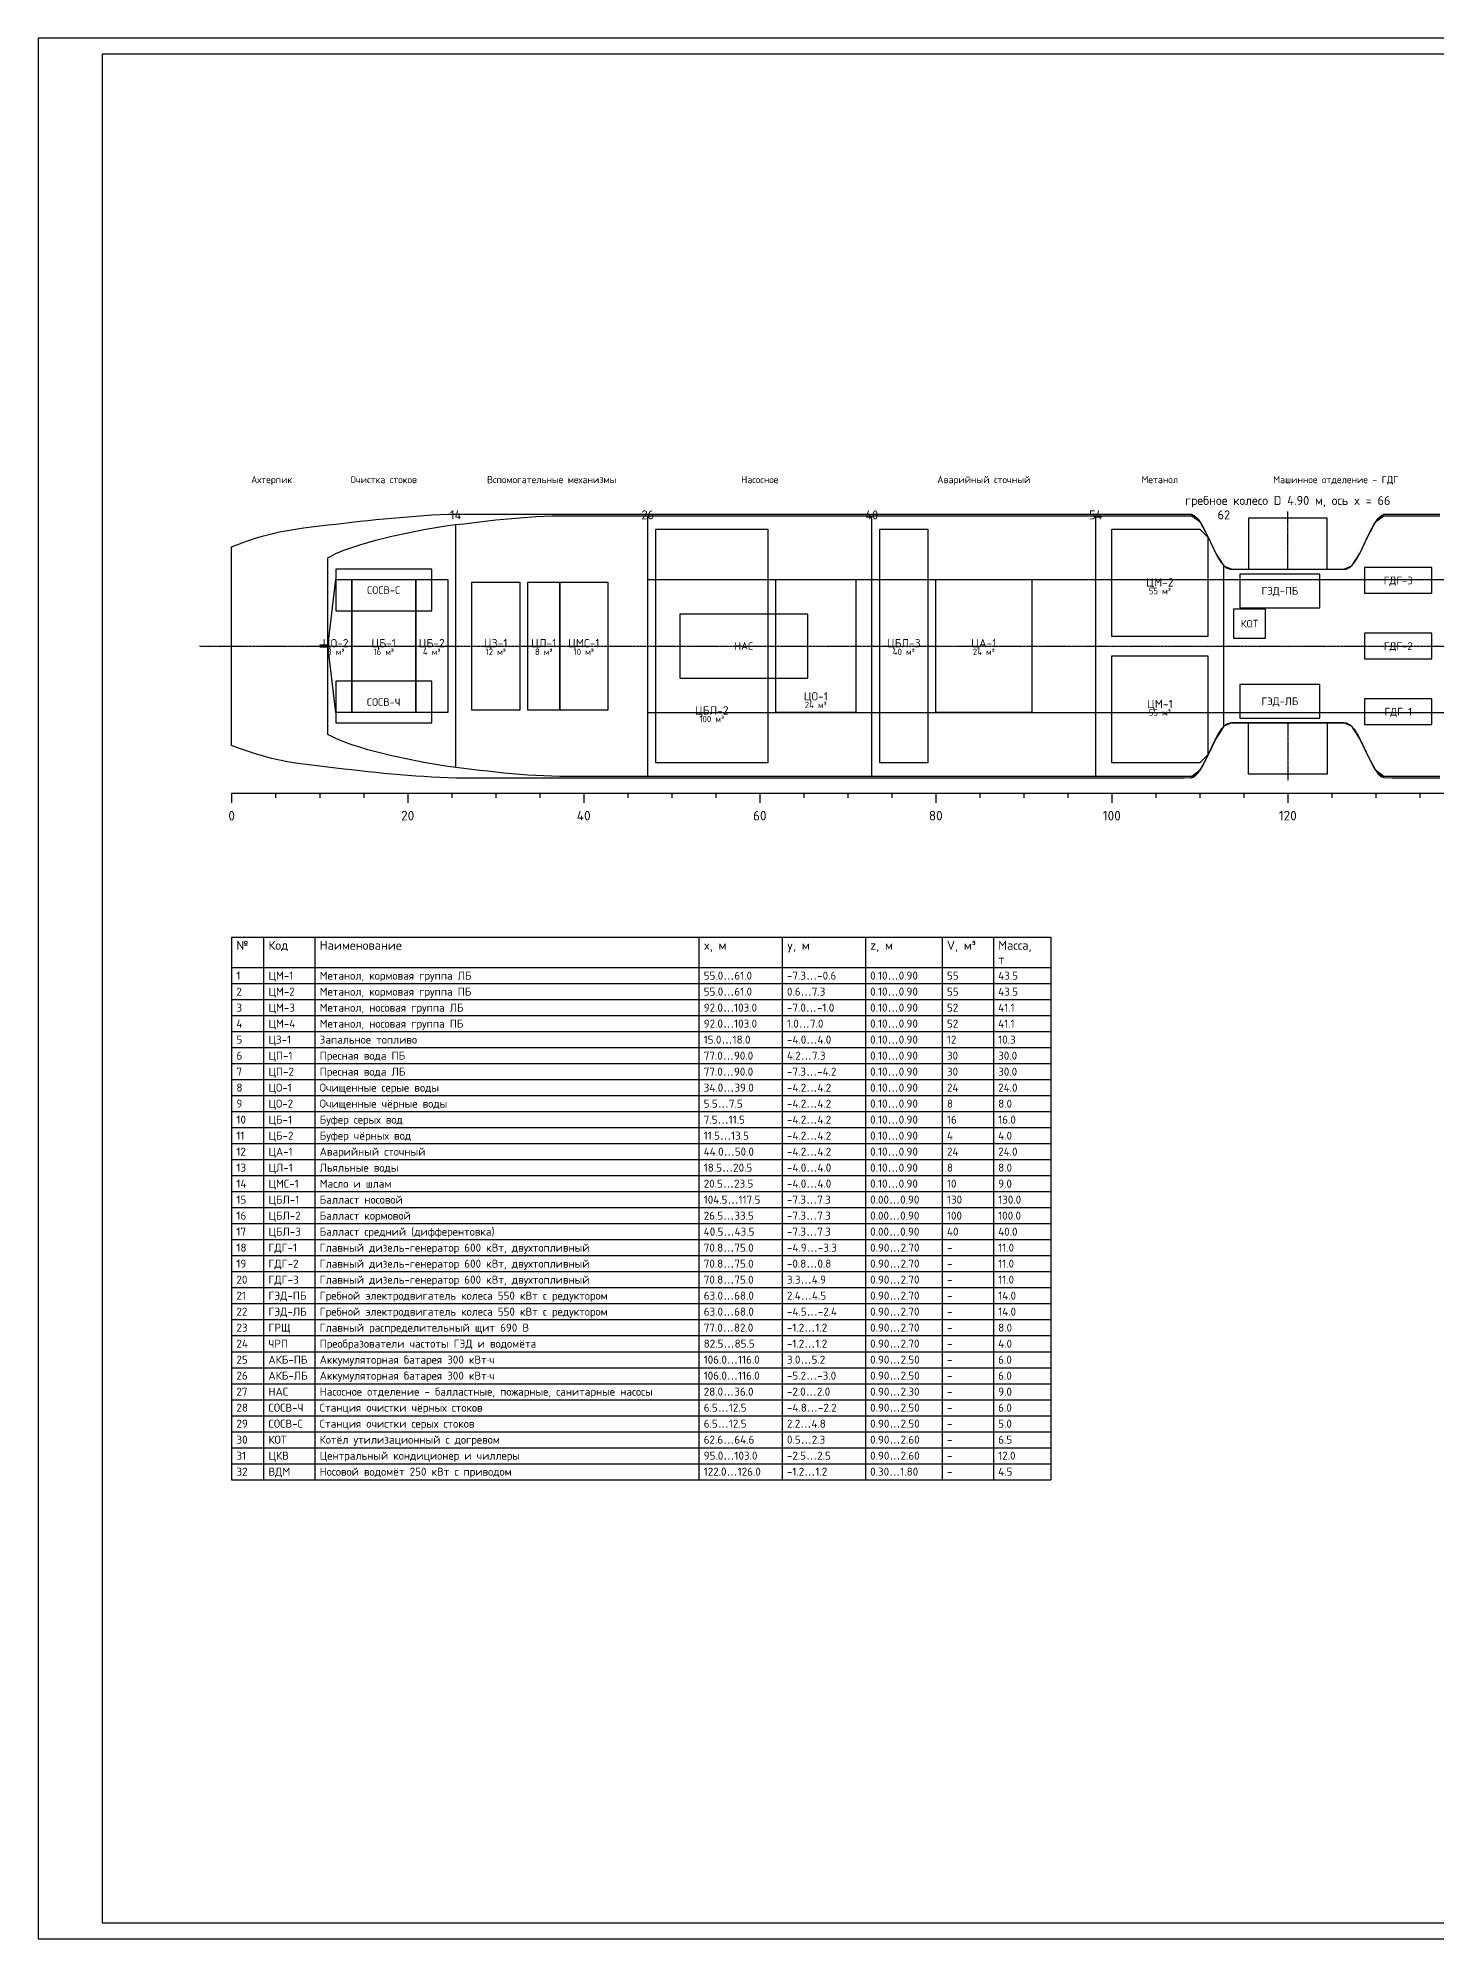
# Model space of a CAD drawing. Header units: millimetres. Extents: x -12100 to 156100, y -80800 to 38000.
# Drawn here: x -12100 to 75321, y -80800 to 38000 of the extents above; entities that cross this region are included whole.
import ezdxf
from ezdxf.enums import TextEntityAlignment as Align

# ---------------------------------------------------------------- set-up
doc = ezdxf.new("R2010")
doc.units = ezdxf.units.MM
doc.linetypes.add('CENTER', pattern=[5.08, 3.175, -0.635, 0.635, -0.635])
for name, color, linetype in [('00_РАМКА', 7, 'Continuous'), ('01_ОБШИВКА', 7, 'Continuous'), ('02_ПАЛУБЫ', 4, 'Continuous'), ('03_ПЕРЕБОРКИ', 1, 'Continuous'), ('04_ЦИСТЕРНЫ', 3, 'Continuous'), ('05_ОБОРУДОВАНИЕ', 5, 'Continuous'), ('07_ОСИ', 2, 'CENTER'), ('08_ТЕКСТ', 7, 'Continuous'), ('09_РАЗМЕРЫ', 6, 'Continuous'), ('13_КОЛЁСА', 1, 'Continuous')]:
    doc.layers.add(name, color=color, linetype=linetype)
doc.styles.add('ГОСТ', font='isocpeur.ttf')

msp = doc.modelspace()

# ---------------------------------------------------------------- linework, layer by layer
at = {"layer": '00_РАМКА'}
for p, q in [((0, -18200), (51200, -18200)), ((0, -18200), (0, -52096)), ((2000, -18200), (2000, -52096)), ((5200, -18200), (5200, -52096)), ((29200, -18200), (29200, -52096)), ((34400, -18200), (34400, -52096)), ((39600, -18200), (39600, -52096)), ((44400, -18200), (44400, -52096)), ((47600, -18200), (47600, -52096)), ((51200, -18200), (51200, -52096)), ((0, -20096), (51200, -20096)), ((0, -21096), (51200, -21096)), ((0, -22096), (51200, -22096)), ((0, -23096), (51200, -23096)), ((0, -24096), (51200, -24096)), ((0, -25096), (51200, -25096)), ((0, -26096), (51200, -26096)), ((0, -27096), (51200, -27096)), ((0, -28096), (51200, -28096)), ((0, -29096), (51200, -29096)), ((0, -30096), (51200, -30096)), ((0, -31096), (51200, -31096)), ((0, -32096), (51200, -32096)), ((0, -33096), (51200, -33096)), ((0, -34096), (51200, -34096)), ((0, -35096), (51200, -35096)), ((0, -36096), (51200, -36096)), ((0, -37096), (51200, -37096)), ((0, -38096), (51200, -38096)), ((0, -39096), (51200, -39096)), ((0, -40096), (51200, -40096)), ((0, -41096), (51200, -41096)), ((0, -42096), (51200, -42096)), ((0, -43096), (51200, -43096)), ((0, -44096), (51200, -44096)), ((0, -45096), (51200, -45096)), ((0, -46096), (51200, -46096)), ((0, -47096), (51200, -47096)), ((0, -48096), (51200, -48096)), ((0, -49096), (51200, -49096)), ((0, -50096), (51200, -50096)), ((0, -51096), (51200, -51096)), ((0, -52096), (51200, -52096))]:
    msp.add_line(p, q, dxfattribs=at)
for points in [[(-12100, -80800), (156100, -80800), (156100, 38000), (-12100, 38000)], [(-8100, -79800), (155100, -79800), (155100, 37000), (-8100, 37000)]]:
    msp.add_lwpolyline(points, close=True, dxfattribs=at)
at = {"layer": '01_ОБШИВКА'}
msp.add_lwpolyline([(75500, -8149), (75000, -8149), (74500, -8149), (74000, -8149), (73500, -8149), (73000, -8149), (72500, -8149), (72000, -8149), (71500, -7782), (71000, -6848), (70500, -5791), (70000, -5013), (69500, -4800), (69000, -4800), (68500, -4800), (68000, -4800), (67500, -4800), (67000, -4800), (66500, -4800), (66000, -4800), (65500, -4800), (65000, -4800), (64500, -4800), (64000, -4800), (63500, -4800), (63000, -4800), (62500, -4800), (62000, -5013), (61500, -5791), (61000, -6848), (60500, -7782), (60000, -8149), (59500, -8149), (59000, -8149), (58500, -8149), (58000, -8149), (57500, -8149), (57000, -8149), (56500, -8149), (56000, -8149), (55500, -8149), (55000, -8149), (54500, -8149), (54000, -8149), (53500, -8149), (53000, -8149), (52500, -8149), (52000, -8149), (51500, -8149), (51000, -8149), (50500, -8149), (50000, -8149), (49500, -8149), (49000, -8149), (48500, -8149), (48000, -8149), (47500, -8149), (47000, -8149), (46500, -8149), (46000, -8149), (45500, -8149), (45000, -8149), (44500, -8149), (44000, -8149), (43500, -8149), (43000, -8149), (42500, -8149), (42000, -8149), (41500, -8149), (41000, -8149), (40500, -8149), (40000, -8149), (39500, -8149), (39000, -8149), (38500, -8149), (38000, -8149), (37500, -8149), (37000, -8149), (36500, -8149), (36000, -8149), (35500, -8149), (35000, -8149), (34500, -8149), (34000, -8149), (33500, -8149), (33000, -8149), (32500, -8149), (32000, -8149), (31500, -8149), (31000, -8149), (30500, -8149), (30000, -8149), (29500, -8149), (29000, -8149), (28500, -8149), (28000, -8149), (27500, -8149), (27000, -8149), (26500, -8149), (26000, -8149), (25500, -8149), (25000, -8149), (24500, -8149), (24000, -8149), (23500, -8149), (23000, -8149), (22500, -8149), (22000, -8149), (21500, -8149), (21000, -8149), (20500, -8145), (20000, -8134), (19500, -8116), (19000, -8092), (18500, -8061), (18000, -8024), (17500, -7981), (17000, -7933), (16500, -7880), (16000, -7825), (15500, -7766), (15000, -7707), (14500, -7647), (14000, -7589), (13500, -7526), (13000, -7452), (12500, -7368), (12000, -7277), (11500, -7179), (11000, -7077), (10500, -6971), (10000, -6860), (9500, -6741), (9000, -6614), (8500, -6476), (8000, -6327), (7500, -6165), (7000, -5985), (6500, -5779), (6000, -5522), (6000, 5522), (6500, 5779), (7000, 5985), (7500, 6165), (8000, 6327), (8500, 6476), (9000, 6614), (9500, 6741), (10000, 6860), (10500, 6971), (11000, 7077), (11500, 7179), (12000, 7277), (12500, 7368), (13000, 7452), (13500, 7526), (14000, 7589), (14500, 7647), (15000, 7707), (15500, 7766), (16000, 7825), (16500, 7880), (17000, 7933), (17500, 7981), (18000, 8024), (18500, 8061), (19000, 8092), (19500, 8116), (20000, 8134), (20500, 8145), (21000, 8149), (21500, 8149), (22000, 8149), (22500, 8149), (23000, 8149), (23500, 8149), (24000, 8149), (24500, 8149), (25000, 8149), (25500, 8149), (26000, 8149), (26500, 8149), (27000, 8149), (27500, 8149), (28000, 8149), (28500, 8149), (29000, 8149), (29500, 8149), (30000, 8149), (30500, 8149), (31000, 8149), (31500, 8149), (32000, 8149), (32500, 8149), (33000, 8149), (33500, 8149), (34000, 8149), (34500, 8149), (35000, 8149), (35500, 8149), (36000, 8149), (36500, 8149), (37000, 8149), (37500, 8149), (38000, 8149), (38500, 8149), (39000, 8149), (39500, 8149), (40000, 8149), (40500, 8149), (41000, 8149), (41500, 8149), (42000, 8149), (42500, 8149), (43000, 8149), (43500, 8149), (44000, 8149), (44500, 8149), (45000, 8149), (45500, 8149), (46000, 8149), (46500, 8149), (47000, 8149), (47500, 8149), (48000, 8149), (48500, 8149), (49000, 8149), (49500, 8149), (50000, 8149), (50500, 8149), (51000, 8149), (51500, 8149), (52000, 8149), (52500, 8149), (53000, 8149), (53500, 8149), (54000, 8149), (54500, 8149), (55000, 8149), (55500, 8149), (56000, 8149), (56500, 8149), (57000, 8149), (57500, 8149), (58000, 8149), (58500, 8149), (59000, 8149), (59500, 8149), (60000, 8149), (60500, 7782), (61000, 6848), (61500, 5791), (62000, 5013), (62500, 4800), (63000, 4800), (63500, 4800), (64000, 4800), (64500, 4800), (65000, 4800), (65500, 4800), (66000, 4800), (66500, 4800), (67000, 4800), (67500, 4800), (68000, 4800), (68500, 4800), (69000, 4800), (69500, 4800), (70000, 5013), (70500, 5791), (71000, 6848), (71500, 7782), (72000, 8149), (72500, 8149), (73000, 8149), (73500, 8149), (74000, 8149), (74500, 8149), (75000, 8149), (75500, 8149)], dxfattribs=at)
at = {"layer": '02_ПАЛУБЫ'}
msp.add_lwpolyline([(75500, -8250), (75000, -8250), (74500, -8250), (74000, -8250), (73500, -8250), (73000, -8250), (72500, -8250), (72000, -8236), (71500, -7782), (71000, -6848), (70500, -5791), (70000, -5013), (69500, -4800), (69000, -4800), (68500, -4800), (68000, -4800), (67500, -4800), (67000, -4800), (66500, -4800), (66000, -4800), (65500, -4800), (65000, -4800), (64500, -4800), (64000, -4800), (63500, -4800), (63000, -4800), (62500, -4800), (62000, -5013), (61500, -5791), (61000, -6848), (60500, -7782), (60000, -8236), (59500, -8250), (59000, -8250), (58500, -8250), (58000, -8250), (57500, -8250), (57000, -8250), (56500, -8250), (56000, -8250), (55500, -8250), (55000, -8250), (54500, -8250), (54000, -8250), (53500, -8250), (53000, -8250), (52500, -8250), (52000, -8250), (51500, -8250), (51000, -8250), (50500, -8250), (50000, -8250), (49500, -8250), (49000, -8250), (48500, -8250), (48000, -8250), (47500, -8250), (47000, -8250), (46500, -8250), (46000, -8250), (45500, -8250), (45000, -8250), (44500, -8250), (44000, -8250), (43500, -8250), (43000, -8250), (42500, -8250), (42000, -8250), (41500, -8250), (41000, -8250), (40500, -8250), (40000, -8250), (39500, -8250), (39000, -8250), (38500, -8250), (38000, -8250), (37500, -8250), (37000, -8250), (36500, -8250), (36000, -8250), (35500, -8250), (35000, -8250), (34500, -8250), (34000, -8250), (33500, -8250), (33000, -8250), (32500, -8250), (32000, -8250), (31500, -8250), (31000, -8250), (30500, -8250), (30000, -8250), (29500, -8250), (29000, -8250), (28500, -8250), (28000, -8250), (27500, -8250), (27000, -8250), (26500, -8250), (26000, -8250), (25500, -8250), (25000, -8250), (24500, -8250), (24000, -8250), (23500, -8250), (23000, -8250), (22500, -8250), (22000, -8250), (21500, -8250), (21000, -8250), (20500, -8250), (20000, -8250), (19500, -8250), (19000, -8250), (18500, -8250), (18000, -8250), (17500, -8250), (17000, -8249), (16500, -8249), (16000, -8249), (15500, -8249), (15000, -8249), (14500, -8249), (14000, -8249), (13500, -8242), (13000, -8223), (12500, -8195), (12000, -8161), (11500, -8122), (11000, -8082), (10500, -8043), (10000, -8002), (9500, -7957), (9000, -7907), (8500, -7854), (8000, -7798), (7500, -7741), (7000, -7684), (6500, -7627), (6000, -7571), (5500, -7513), (5000, -7452), (4500, -7386), (4000, -7312), (3500, -7228), (3000, -7131), (2500, -7016), (2000, -6884), (1500, -6736), (1000, -6573), (500, -6397), (0, -6210), (0, 6210), (500, 6397), (1000, 6573), (1500, 6736), (2000, 6884), (2500, 7016), (3000, 7131), (3500, 7228), (4000, 7312), (4500, 7386), (5000, 7452), (5500, 7513), (6000, 7571), (6500, 7627), (7000, 7684), (7500, 7741), (8000, 7798), (8500, 7854), (9000, 7907), (9500, 7957), (10000, 8002), (10500, 8043), (11000, 8082), (11500, 8122), (12000, 8161), (12500, 8195), (13000, 8223), (13500, 8242), (14000, 8249), (14500, 8249), (15000, 8249), (15500, 8249), (16000, 8249), (16500, 8249), (17000, 8249), (17500, 8250), (18000, 8250), (18500, 8250), (19000, 8250), (19500, 8250), (20000, 8250), (20500, 8250), (21000, 8250), (21500, 8250), (22000, 8250), (22500, 8250), (23000, 8250), (23500, 8250), (24000, 8250), (24500, 8250), (25000, 8250), (25500, 8250), (26000, 8250), (26500, 8250), (27000, 8250), (27500, 8250), (28000, 8250), (28500, 8250), (29000, 8250), (29500, 8250), (30000, 8250), (30500, 8250), (31000, 8250), (31500, 8250), (32000, 8250), (32500, 8250), (33000, 8250), (33500, 8250), (34000, 8250), (34500, 8250), (35000, 8250), (35500, 8250), (36000, 8250), (36500, 8250), (37000, 8250), (37500, 8250), (38000, 8250), (38500, 8250), (39000, 8250), (39500, 8250), (40000, 8250), (40500, 8250), (41000, 8250), (41500, 8250), (42000, 8250), (42500, 8250), (43000, 8250), (43500, 8250), (44000, 8250), (44500, 8250), (45000, 8250), (45500, 8250), (46000, 8250), (46500, 8250), (47000, 8250), (47500, 8250), (48000, 8250), (48500, 8250), (49000, 8250), (49500, 8250), (50000, 8250), (50500, 8250), (51000, 8250), (51500, 8250), (52000, 8250), (52500, 8250), (53000, 8250), (53500, 8250), (54000, 8250), (54500, 8250), (55000, 8250), (55500, 8250), (56000, 8250), (56500, 8250), (57000, 8250), (57500, 8250), (58000, 8250), (58500, 8250), (59000, 8250), (59500, 8250), (60000, 8236), (60500, 7782), (61000, 6848), (61500, 5791), (62000, 5013), (62500, 4800), (63000, 4800), (63500, 4800), (64000, 4800), (64500, 4800), (65000, 4800), (65500, 4800), (66000, 4800), (66500, 4800), (67000, 4800), (67500, 4800), (68000, 4800), (68500, 4800), (69000, 4800), (69500, 4800), (70000, 5013), (70500, 5791), (71000, 6848), (71500, 7782), (72000, 8236), (72500, 8250), (73000, 8250), (73500, 8250), (74000, 8250), (74500, 8250), (75000, 8250), (75500, 8250)], dxfattribs=at)
at = {"layer": '03_ПЕРЕБОРКИ'}
for p, q in [((14000, -7589), (14000, 7589)), ((26000, -8149), (26000, 8149)), ((40000, -8149), (40000, 8149)), ((54000, -8149), (54000, 8149)), ((62000, -5013), (62000, 5013)), ((26000, 4150), (118000, 4150)), ((26000, -4150), (118000, -4150))]:
    msp.add_line(p, q, dxfattribs=at)
at = {"layer": '04_ЦИСТЕРНЫ'}
for points in [[(26500, 7300), (27000, 7300), (27500, 7300), (28000, 7300), (28500, 7300), (29000, 7300), (29500, 7300), (30000, 7300), (30500, 7300), (31000, 7300), (31500, 7300), (32000, 7300), (32500, 7300), (33000, 7300), (33500, 7300), (33500, -7300), (33000, -7300), (32500, -7300), (32000, -7300), (31500, -7300), (31000, -7300), (30500, -7300), (30000, -7300), (29500, -7300), (29000, -7300), (28500, -7300), (28000, -7300), (27500, -7300), (27000, -7300), (26500, -7300)], [(40500, 7300), (41000, 7300), (41500, 7300), (42000, 7300), (42500, 7300), (43000, 7300), (43500, 7300), (43500, -7300), (43000, -7300), (42500, -7300), (42000, -7300), (41500, -7300), (41000, -7300), (40500, -7300)], [(55000, 7300), (55500, 7300), (56000, 7300), (56500, 7300), (57000, 7300), (57500, 7300), (58000, 7300), (58500, 7300), (59000, 7300), (59500, 7300), (60000, 7300), (60500, 7300), (61000, 6798), (61000, 600), (60500, 600), (60000, 600), (59500, 600), (59000, 600), (58500, 600), (58000, 600), (57500, 600), (57000, 600), (56500, 600), (56000, 600), (55500, 600), (55000, 600)], [(5500, -50), (6000, -50), (6500, 4150), (7000, 4150), (7500, 4150), (7500, -4150), (7000, -4150), (6500, -4150), (6000, 50), (5500, 50)], [(7500, 4150), (8000, 4150), (8500, 4150), (9000, 4150), (9500, 4150), (10000, 4150), (10500, 4150), (11000, 4150), (11500, 4150), (11500, -4150), (11000, -4150), (10500, -4150), (10000, -4150), (9500, -4150), (9000, -4150), (8500, -4150), (8000, -4150), (7500, -4150)], [(11500, 4150), (12000, 4150), (12500, 4150), (13000, 4150), (13500, 4150), (13500, -4150), (13000, -4150), (12500, -4150), (12000, -4150), (11500, -4150)], [(15000, 4000), (15500, 4000), (16000, 4000), (16500, 4000), (17000, 4000), (17500, 4000), (18000, 4000), (18000, -4000), (17500, -4000), (17000, -4000), (16500, -4000), (16000, -4000), (15500, -4000), (15000, -4000)], [(18500, 4000), (19000, 4000), (19500, 4000), (20000, 4000), (20500, 4000), (20500, -4000), (20000, -4000), (19500, -4000), (19000, -4000), (18500, -4000)], [(20500, 4000), (21000, 4000), (21500, 4000), (22000, 4000), (22500, 4000), (23000, 4000), (23500, 4000), (23500, -4000), (23000, -4000), (22500, -4000), (22000, -4000), (21500, -4000), (21000, -4000), (20500, -4000)], [(34000, 4150), (34500, 4150), (35000, 4150), (35500, 4150), (36000, 4150), (36500, 4150), (37000, 4150), (37500, 4150), (38000, 4150), (38500, 4150), (39000, 4150), (39000, -4150), (38500, -4150), (38000, -4150), (37500, -4150), (37000, -4150), (36500, -4150), (36000, -4150), (35500, -4150), (35000, -4150), (34500, -4150), (34000, -4150)], [(44000, 4150), (44500, 4150), (45000, 4150), (45500, 4150), (46000, 4150), (46500, 4150), (47000, 4150), (47500, 4150), (48000, 4150), (48500, 4150), (49000, 4150), (49500, 4150), (50000, 4150), (50000, -4150), (49500, -4150), (49000, -4150), (48500, -4150), (48000, -4150), (47500, -4150), (47000, -4150), (46500, -4150), (46000, -4150), (45500, -4150), (45000, -4150), (44500, -4150), (44000, -4150)], [(55000, -600), (55500, -600), (56000, -600), (56500, -600), (57000, -600), (57500, -600), (58000, -600), (58500, -600), (59000, -600), (59500, -600), (60000, -600), (60500, -600), (61000, -600), (61000, -6798), (60500, -7300), (60000, -7300), (59500, -7300), (59000, -7300), (58500, -7300), (58000, -7300), (57500, -7300), (57000, -7300), (56500, -7300), (56000, -7300), (55500, -7300), (55000, -7300)]]:
    msp.add_lwpolyline(points, close=True, dxfattribs=at)
at = {"layer": '05_ОБОРУДОВАНИЕ'}
for points in [[(6500, 2200), (12500, 2200), (12500, 4800), (6500, 4800)], [(70800, 3300), (75000, 3300), (75000, 4900), (70800, 4900)], [(63000, 2400), (68000, 2400), (68000, 4500), (63000, 4500)], [(28000, -2000), (36000, -2000), (36000, 2000), (28000, 2000)], [(62600, 500), (64600, 500), (64600, 2300), (62600, 2300)], [(70800, -800), (75000, -800), (75000, 800), (70800, 800)], [(6500, -4800), (12500, -4800), (12500, -2200), (6500, -2200)], [(63000, -4500), (68000, -4500), (68000, -2400), (63000, -2400)], [(70800, -4900), (75000, -4900), (75000, -3300), (70800, -3300)]]:
    msp.add_lwpolyline(points, close=True, dxfattribs=at)
at = {"layer": '07_ОСИ'}
for p, q in [((66000, 4800), (66000, 8400)), ((-2000, 0), (142000, 0)), ((66000, -4800), (66000, -8400))]:
    msp.add_line(p, q, dxfattribs=at)
at = {"layer": '09_РАЗМЕРЫ'}
for p, q in [((0, -9200), (0, -9800)), ((0, -9200), (139700, -9200)), ((2750, -9200), (2750, -9480)), ((5500, -9200), (5500, -9480)), ((8250, -9200), (8250, -9480)), ((11000, -9200), (11000, -9800)), ((13750, -9200), (13750, -9480)), ((16500, -9200), (16500, -9480)), ((19250, -9200), (19250, -9480)), ((22000, -9200), (22000, -9800)), ((24750, -9200), (24750, -9480)), ((27500, -9200), (27500, -9480)), ((30250, -9200), (30250, -9480)), ((33000, -9200), (33000, -9800)), ((35750, -9200), (35750, -9480)), ((38500, -9200), (38500, -9480)), ((41250, -9200), (41250, -9480)), ((44000, -9200), (44000, -9800)), ((46750, -9200), (46750, -9480)), ((49500, -9200), (49500, -9480)), ((52250, -9200), (52250, -9480)), ((55000, -9200), (55000, -9800)), ((57750, -9200), (57750, -9480)), ((60500, -9200), (60500, -9480)), ((63250, -9200), (63250, -9480)), ((66000, -9200), (66000, -9800)), ((68750, -9200), (68750, -9480)), ((71500, -9200), (71500, -9480)), ((74250, -9200), (74250, -9480))]:
    msp.add_line(p, q, dxfattribs=at)
at = {"layer": '13_КОЛЁСА'}
for points in [[(59900, 8250), (60150, 8166), (60400, 7921), (60650, 7539), (60900, 7058), (61150, 6525), (61400, 5992), (61650, 5511), (61900, 5129), (62150, 4884), (62400, 4800), (62650, 4800), (62900, 4800), (63150, 4800), (63400, 4800), (63650, 4800), (63900, 4800), (64150, 4800), (64400, 4800), (64650, 4800), (64900, 4800), (65150, 4800), (65400, 4800), (65650, 4800), (65900, 4800), (66150, 4800), (66400, 4800), (66650, 4800), (66900, 4800), (67150, 4800), (67400, 4800), (67650, 4800), (67900, 4800), (68150, 4800), (68400, 4800), (68650, 4800), (68900, 4800), (69150, 4800), (69400, 4800), (69650, 4803), (69900, 4921), (70150, 5196), (70400, 5601), (70650, 6096), (70900, 6633), (71150, 7160), (71400, 7625), (71650, 7981), (71900, 8196)], [(59900, -8250), (60150, -8166), (60400, -7921), (60650, -7539), (60900, -7058), (61150, -6525), (61400, -5992), (61650, -5511), (61900, -5129), (62150, -4884), (62400, -4800), (62650, -4800), (62900, -4800), (63150, -4800), (63400, -4800), (63650, -4800), (63900, -4800), (64150, -4800), (64400, -4800), (64650, -4800), (64900, -4800), (65150, -4800), (65400, -4800), (65650, -4800), (65900, -4800), (66150, -4800), (66400, -4800), (66650, -4800), (66900, -4800), (67150, -4800), (67400, -4800), (67650, -4800), (67900, -4800), (68150, -4800), (68400, -4800), (68650, -4800), (68900, -4800), (69150, -4800), (69400, -4800), (69650, -4803), (69900, -4921), (70150, -5196), (70400, -5601), (70650, -6096), (70900, -6633), (71150, -7160), (71400, -7625), (71650, -7981), (71900, -8196)]]:
    msp.add_lwpolyline(points, dxfattribs=at)
for points in [[(63550, 4800), (68450, 4800), (68450, 8000), (63550, 8000)], [(63550, -4800), (68450, -4800), (68450, -8000), (63550, -8000)]]:
    msp.add_lwpolyline(points, close=True, dxfattribs=at)

# ---------------------------------------------------------------- texts
at = {"layer": '03_ПЕРЕБОРКИ', "style": 'ГОСТ'}
for s, height, p in [('Ахтерпик', 440, (2500, 10400)), ('Очистка стоков', 440, (9500, 10400)), ('Вспомогательные механизмы', 440, (20000, 10400)), ('Насосное', 440, (33000, 10400)), ('Аварийный сточный', 440, (47000, 10400)), ('Метанол', 440, (58000, 10400)), ('Машинное отделение - ГДГ', 440, (69000, 10400)), ('14', 560, (14000, 8200)), ('26', 560, (26000, 8200)), ('40', 560, (40000, 8200)), ('54', 560, (54000, 8200)), ('62', 560, (62000, 8200))]:
    msp.add_text(s, height=height, dxfattribs=at).set_placement(p, align=Align.MIDDLE_CENTER)
at = {"layer": '04_ЦИСТЕРНЫ', "style": 'ГОСТ'}
for s, height, p in [('ЦМ-2', 520, (58000, 3980)), ('55 м³', 400, (58000, 3440)), ('ЦО-2', 520, (6500, 180)), ('ЦБ-1', 520, (9500, 180)), ('ЦБ-2', 520, (12500, 180)), ('ЦЗ-1', 520, (16500, 180)), ('ЦЛ-1', 520, (19500, 180)), ('ЦМС-1', 520, (22000, 180)), ('ЦБЛ-3', 520, (42000, 180)), ('ЦА-1', 520, (47000, 180)), ('8 м³', 400, (6500, -360)), ('16 м³', 400, (9500, -360)), ('4 м³', 400, (12500, -360)), ('12 м³', 400, (16500, -360)), ('8 м³', 400, (19500, -360)), ('10 м³', 400, (22000, -360)), ('40 м³', 400, (42000, -360)), ('24 м³', 400, (47000, -360)), ('ЦО-1', 520, (36500, -3140)), ('24 м³', 400, (36500, -3680)), ('ЦМ-1', 520, (58000, -3620)), ('ЦБЛ-2', 520, (30000, -4020)), ('100 м³', 400, (30000, -4560)), ('55 м³', 400, (58000, -4160))]:
    msp.add_text(s, height=height, dxfattribs=at).set_placement(p, align=Align.MIDDLE_CENTER)
at = {"layer": '05_ОБОРУДОВАНИЕ', "style": 'ГОСТ'}
for s, p in [('СОСВ-С', (9500, 3500)), ('ГЭД-ПБ', (65500, 3450)), ('ГДГ-3', (72900, 4100)), ('КОТ', (63600, 1400)), ('НАС', (32000, 0)), ('ГДГ-2', (72900, 0)), ('СОСВ-Ч', (9500, -3500)), ('ГЭД-ЛБ', (65500, -3450)), ('ГДГ-1', (72900, -4100))]:
    msp.add_text(s, height=480, dxfattribs=at).set_placement(p, align=Align.MIDDLE_CENTER)
at = {"layer": '08_ТЕКСТ', "style": 'ГОСТ'}
for s, height, p in [('№', 560, (300, -18700)), ('Код', 560, (2300, -18700)), ('Наименование', 560, (5500, -18700)), ('x, м', 560, (29500, -18700)), ('y, м', 560, (34700, -18700)), ('z, м', 560, (39900, -18700)), ('V, м³', 560, (44700, -18700)), ('Масса,', 560, (47900, -18700)), ('т', 560, (47900, -19596)), ('1', 500, (300, -20596)), ('2', 500, (300, -21596)), ('ЦМ-1', 500, (2300, -20596)), ('ЦМ-2', 500, (2300, -21596)), ('Метанол, кормовая группа ЛБ', 500, (5500, -20596)), ('Метанол, кормовая группа ПБ', 500, (5500, -21596)), ('55.0…61.0', 500, (29500, -20596)), ('55.0…61.0', 500, (29500, -21596)), ('-7.3…-0.6', 500, (34700, -20596)), ('0.6…7.3', 500, (34700, -21596)), ('0.10…0.90', 500, (39900, -20596)), ('0.10…0.90', 500, (39900, -21596)), ('55', 500, (44700, -20596)), ('55', 500, (44700, -21596)), ('43.5', 500, (47900, -20596)), ('43.5', 500, (47900, -21596)), ('3', 500, (300, -22596)), ('ЦМ-3', 500, (2300, -22596)), ('Метанол, носовая группа ЛБ', 500, (5500, -22596)), ('92.0…103.0', 500, (29500, -22596)), ('-7.0…-1.0', 500, (34700, -22596)), ('0.10…0.90', 500, (39900, -22596)), ('52', 500, (44700, -22596)), ('41.1', 500, (47900, -22596)), ('4', 500, (300, -23596)), ('ЦМ-4', 500, (2300, -23596)), ('Метанол, носовая группа ПБ', 500, (5500, -23596)), ('92.0…103.0', 500, (29500, -23596)), ('1.0…7.0', 500, (34700, -23596)), ('0.10…0.90', 500, (39900, -23596)), ('52', 500, (44700, -23596)), ('41.1', 500, (47900, -23596)), ('5', 500, (300, -24596)), ('ЦЗ-1', 500, (2300, -24596)), ('Запальное топливо', 500, (5500, -24596)), ('15.0…18.0', 500, (29500, -24596)), ('-4.0…4.0', 500, (34700, -24596)), ('0.10…0.90', 500, (39900, -24596)), ('12', 500, (44700, -24596)), ('10.3', 500, (47900, -24596)), ('6', 500, (300, -25596)), ('ЦП-1', 500, (2300, -25596)), ('Пресная вода ПБ', 500, (5500, -25596)), ('77.0…90.0', 500, (29500, -25596)), ('4.2…7.3', 500, (34700, -25596)), ('0.10…0.90', 500, (39900, -25596)), ('30', 500, (44700, -25596)), ('30.0', 500, (47900, -25596)), ('7', 500, (300, -26596)), ('ЦП-2', 500, (2300, -26596)), ('Пресная вода ЛБ', 500, (5500, -26596)), ('77.0…90.0', 500, (29500, -26596)), ('-7.3…-4.2', 500, (34700, -26596)), ('0.10…0.90', 500, (39900, -26596)), ('30', 500, (44700, -26596)), ('30.0', 500, (47900, -26596)), ('9', 500, (300, -28596)), ('8', 500, (300, -27596)), ('ЦО-1', 500, (2300, -27596)), ('ЦО-2', 500, (2300, -28596)), ('Очищенные серые воды', 500, (5500, -27596)), ('Очищенные чёрные воды', 500, (5500, -28596)), ('34.0…39.0', 500, (29500, -27596)), ('5.5…7.5', 500, (29500, -28596)), ('-4.2…4.2', 500, (34700, -27596)), ('-4.2…4.2', 500, (34700, -28596)), ('0.10…0.90', 500, (39900, -27596)), ('0.10…0.90', 500, (39900, -28596)), ('24', 500, (44700, -27596)), ('8', 500, (44700, -28596)), ('24.0', 500, (47900, -27596)), ('8.0', 500, (47900, -28596)), ('10', 500, (300, -29596)), ('ЦБ-1', 500, (2300, -29596)), ('Буфер серых вод', 500, (5500, -29596)), ('7.5…11.5', 500, (29500, -29596)), ('-4.2…4.2', 500, (34700, -29596)), ('0.10…0.90', 500, (39900, -29596)), ('16', 500, (44700, -29596)), ('16.0', 500, (47900, -29596)), ('11', 500, (300, -30596)), ('ЦБ-2', 500, (2300, -30596)), ('Буфер чёрных вод', 500, (5500, -30596)), ('11.5…13.5', 500, (29500, -30596)), ('-4.2…4.2', 500, (34700, -30596)), ('0.10…0.90', 500, (39900, -30596)), ('4', 500, (44700, -30596)), ('4.0', 500, (47900, -30596)), ('12', 500, (300, -31596)), ('ЦА-1', 500, (2300, -31596)), ('Аварийный сточный', 500, (5500, -31596)), ('44.0…50.0', 500, (29500, -31596)), ('-4.2…4.2', 500, (34700, -31596)), ('0.10…0.90', 500, (39900, -31596)), ('24', 500, (44700, -31596)), ('24.0', 500, (47900, -31596)), ('13', 500, (300, -32596)), ('ЦЛ-1', 500, (2300, -32596)), ('Льяльные воды', 500, (5500, -32596)), ('18.5…20.5', 500, (29500, -32596)), ('-4.0…4.0', 500, (34700, -32596)), ('0.10…0.90', 500, (39900, -32596)), ('8', 500, (44700, -32596)), ('8.0', 500, (47900, -32596)), ('14', 500, (300, -33596)), ('15', 500, (300, -34596)), ('ЦМС-1', 500, (2300, -33596)), ('ЦБЛ-1', 500, (2300, -34596)), ('Масло и шлам', 500, (5500, -33596)), ('Балласт носовой', 500, (5500, -34596)), ('104.5…117.5', 500, (29500, -34596)), ('20.5…23.5', 500, (29500, -33596)), ('-4.0…4.0', 500, (34700, -33596)), ('-7.3…7.3', 500, (34700, -34596)), ('0.10…0.90', 500, (39900, -33596)), ('0.00…0.90', 500, (39900, -34596)), ('10', 500, (44700, -33596)), ('130', 500, (44700, -34596)), ('130.0', 500, (47900, -34596)), ('9.0', 500, (47900, -33596)), ('16', 500, (300, -35596)), ('ЦБЛ-2', 500, (2300, -35596)), ('Балласт кормовой', 500, (5500, -35596)), ('26.5…33.5', 500, (29500, -35596)), ('-7.3…7.3', 500, (34700, -35596)), ('0.00…0.90', 500, (39900, -35596)), ('100', 500, (44700, -35596)), ('100.0', 500, (47900, -35596)), ('17', 500, (300, -36596)), ('ЦБЛ-3', 500, (2300, -36596)), ('Балласт средний (дифферентовка)', 500, (5500, -36596)), ('40.5…43.5', 500, (29500, -36596)), ('-7.3…7.3', 500, (34700, -36596)), ('0.00…0.90', 500, (39900, -36596)), ('40', 500, (44700, -36596)), ('40.0', 500, (47900, -36596)), ('18', 500, (300, -37596)), ('ГДГ-1', 500, (2300, -37596)), ('Главный дизель-генератор 600 кВт, двухтопливный', 500, (5500, -37596)), ('70.8…75.0', 500, (29500, -37596)), ('-4.9…-3.3', 500, (34700, -37596)), ('0.90…2.70', 500, (39900, -37596)), ('-', 500, (44700, -37596)), ('11.0', 500, (47900, -37596)), ('19', 500, (300, -38596)), ('ГДГ-2', 500, (2300, -38596)), ('Главный дизель-генератор 600 кВт, двухтопливный', 500, (5500, -38596)), ('70.8…75.0', 500, (29500, -38596)), ('-0.8…0.8', 500, (34700, -38596)), ('0.90…2.70', 500, (39900, -38596)), ('-', 500, (44700, -38596)), ('11.0', 500, (47900, -38596)), ('20', 500, (300, -39596)), ('21', 500, (300, -40596)), ('ГДГ-3', 500, (2300, -39596)), ('ГЭД-ПБ', 500, (2300, -40596)), ('Главный дизель-генератор 600 кВт, двухтопливный', 500, (5500, -39596)), ('Гребной электродвигатель колеса 550 кВт с редуктором', 500, (5500, -40596)), ('70.8…75.0', 500, (29500, -39596)), ('63.0…68.0', 500, (29500, -40596)), ('3.3…4.9', 500, (34700, -39596)), ('2.4…4.5', 500, (34700, -40596)), ('0.90…2.70', 500, (39900, -39596)), ('0.90…2.70', 500, (39900, -40596)), ('-', 500, (44700, -39596)), ('11.0', 500, (47900, -39596)), ('14.0', 500, (47900, -40596)), ('22', 500, (300, -41596)), ('ГЭД-ЛБ', 500, (2300, -41596)), ('Гребной электродвигатель колеса 550 кВт с редуктором', 500, (5500, -41596)), ('63.0…68.0', 500, (29500, -41596)), ('-4.5…-2.4', 500, (34700, -41596)), ('0.90…2.70', 500, (39900, -41596)), ('-', 500, (44700, -40596)), ('14.0', 500, (47900, -41596)), ('23', 500, (300, -42596)), ('ГРЩ', 500, (2300, -42596)), ('Главный распределительный щит 690 В', 500, (5500, -42596)), ('77.0…82.0', 500, (29500, -42596)), ('-1.2…1.2', 500, (34700, -42596)), ('0.90…2.70', 500, (39900, -42596)), ('-', 500, (44700, -41596)), ('-', 500, (44700, -42596)), ('8.0', 500, (47900, -42596)), ('24', 500, (300, -43596)), ('ЧРП', 500, (2300, -43596)), ('Преобразователи частоты ГЭД и водомёта', 500, (5500, -43596)), ('82.5…85.5', 500, (29500, -43596)), ('-1.2…1.2', 500, (34700, -43596)), ('0.90…2.70', 500, (39900, -43596)), ('-', 500, (44700, -43596)), ('4.0', 500, (47900, -43596)), ('25', 500, (300, -44596)), ('АКБ-ПБ', 500, (2300, -44596)), ('Аккумуляторная батарея 300 кВт·ч', 500, (5500, -44596)), ('106.0…116.0', 500, (29500, -44596)), ('3.0…5.2', 500, (34700, -44596)), ('0.90…2.50', 500, (39900, -44596)), ('-', 500, (44700, -44596)), ('6.0', 500, (47900, -44596)), ('26', 500, (300, -45596)), ('АКБ-ЛБ', 500, (2300, -45596)), ('Аккумуляторная батарея 300 кВт·ч', 500, (5500, -45596)), ('106.0…116.0', 500, (29500, -45596)), ('-5.2…-3.0', 500, (34700, -45596)), ('0.90…2.50', 500, (39900, -45596)), ('-', 500, (44700, -45596)), ('6.0', 500, (47900, -45596)), ('27', 500, (300, -46596)), ('28', 500, (300, -47596)), ('СОСВ-Ч', 500, (2300, -47596)), ('НАС', 500, (2300, -46596)), ('Станция очистки чёрных стоков', 500, (5500, -47596)), ('Насосное отделение - балластные, пожарные, санитарные насосы', 500, (5500, -46596)), ('28.0…36.0', 500, (29500, -46596)), ('6.5…12.5', 500, (29500, -47596)), ('-2.0…2.0', 500, (34700, -46596)), ('-4.8…-2.2', 500, (34700, -47596)), ('0.90…2.30', 500, (39900, -46596)), ('0.90…2.50', 500, (39900, -47596)), ('-', 500, (44700, -46596)), ('9.0', 500, (47900, -46596)), ('6.0', 500, (47900, -47596)), ('29', 500, (300, -48596)), ('СОСВ-С', 500, (2300, -48596)), ('Станция очистки серых стоков', 500, (5500, -48596)), ('6.5…12.5', 500, (29500, -48596)), ('2.2…4.8', 500, (34700, -48596)), ('0.90…2.50', 500, (39900, -48596)), ('-', 500, (44700, -47596)), ('-', 500, (44700, -48596)), ('5.0', 500, (47900, -48596)), ('30', 500, (300, -49596)), ('КОТ', 500, (2300, -49596)), ('Котёл утилизационный с догревом', 500, (5500, -49596)), ('62.6…64.6', 500, (29500, -49596)), ('0.5…2.3', 500, (34700, -49596)), ('0.90…2.60', 500, (39900, -49596)), ('-', 500, (44700, -49596)), ('6.5', 500, (47900, -49596)), ('31', 500, (300, -50596)), ('ЦКВ', 500, (2300, -50596)), ('Центральный кондиционер и чиллеры', 500, (5500, -50596)), ('95.0…103.0', 500, (29500, -50596)), ('-2.5…2.5', 500, (34700, -50596)), ('0.90…2.60', 500, (39900, -50596)), ('-', 500, (44700, -50596)), ('12.0', 500, (47900, -50596)), ('32', 500, (300, -51596)), ('ВДМ', 500, (2300, -51596)), ('Носовой водомёт 250 кВт с приводом', 500, (5500, -51596)), ('122.0…126.0', 500, (29500, -51596)), ('-1.2…1.2', 500, (34700, -51596)), ('0.30…1.80', 500, (39900, -51596)), ('-', 500, (44700, -51596)), ('4.5', 500, (47900, -51596))]:
    msp.add_text(s, height=height, dxfattribs=at).set_placement(p, align=Align.MIDDLE_LEFT)
at = {"layer": '09_РАЗМЕРЫ', "style": 'ГОСТ'}
for s, p in [('0', (0, -10600)), ('20', (11000, -10600)), ('40', (22000, -10600)), ('60', (33000, -10600)), ('80', (44000, -10600)), ('100', (55000, -10600)), ('120', (66000, -10600))]:
    msp.add_text(s, height=600, dxfattribs=at).set_placement(p, align=Align.MIDDLE_CENTER)
at = {"layer": '13_КОЛЁСА', "style": 'ГОСТ'}
msp.add_text('гребное колесо D 4.90 м, ось x = 66', height=560, dxfattribs=at).set_placement((66000, 9100), align=Align.MIDDLE_CENTER)

doc.saveas('drawing.dxf')
